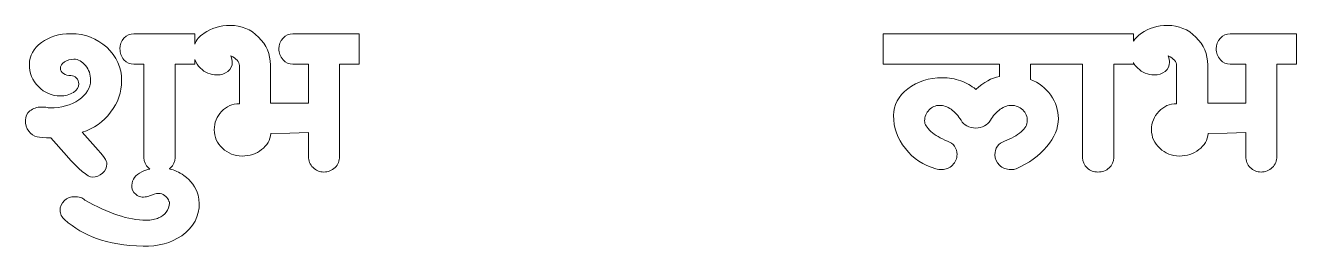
# Model space of a CAD drawing. Header units: millimetres. Extents: x -197 to 197, y -34 to 34.
import ezdxf

# ---------------------------------------------------------------- set-up
doc = ezdxf.new("R2010")
doc.units = ezdxf.units.MM
doc.header["$MEASUREMENT"] = 0
doc.layers.add('Layer 1', color=7, linetype='Continuous')

msp = doc.modelspace()

# ---------------------------------------------------------------- linework, layer by layer
at = {"layer": 'Layer 1', "color": 250, "lineweight": 20}
for points, knots in [([(-197.0037, 4.7995), (-197.0037, 5.9453), (-196.5373, 6.9131), (-195.6048, 7.7157), (-194.6123, 8.514), (-193.4455, 8.9165), (-192.1039, 8.9165), (-191.8142, 8.9165), (-191.3459, 8.8847), (-190.705, 8.8296), (-190.1213, 8.7152), (-189.6858, 8.6559), (-189.3921, 8.6559), (-185.8934, 8.6559), (-182.9186, 9.486), (-180.4696, 11.1401), (-178.0209, 12.8004), (-176.7984, 14.7993), (-176.7984, 17.1416), (-176.7984, 18.9691), (-177.3223, 20.511), (-178.3721, 21.7666), (-179.3625, 23.0818), (-180.5869, 23.7382), (-182.0455, 23.7382), (-183.1528, 23.7382), (-184.1163, 23.4522), (-184.932, 22.8805), (-185.7497, 22.3088), (-186.1564, 21.6247), (-186.1564, 20.8264), (-186.1564, 20.2547), (-185.8358, 19.7399), (-185.1948, 19.2805), (-184.5518, 18.8823), (-183.7938, 18.6813), (-182.9186, 18.6813), (-182.22, 18.6813), (-181.6366, 18.4228), (-181.1702, 17.9102), (-180.7039, 17.3979), (-180.4696, 16.7965), (-180.4696, 16.1102), (-180.4696, 15.0809), (-181.0245, 14.1979), (-182.1339, 13.4546), (-183.2986, 12.7114), (-184.669, 12.3407), (-186.2446, 12.3407), (-188.8682, 12.3407), (-191.1138, 13.3127), (-192.9791, 15.2568), (-194.8445, 17.1416), (-195.7793, 19.452), (-195.7793, 22.1966), (-195.7793, 24.8246), (-194.5262, 27.0525), (-192.0175, 28.8779), (-189.5091, 30.7055), (-186.4768, 31.6225), (-182.9186, 31.6225), (-178.5467, 31.6225), (-174.8427, 30.2204), (-171.8104, 27.4251), (-168.7204, 24.5683), (-167.1736, 21.1398), (-167.1736, 17.1416), (-167.1736, 13.5415), (-168.3116, 10.2547), (-170.586, 7.2857), (-172.8026, 4.3147), (-175.7465, 2.2605), (-179.4219, 1.1191), (-179.4219, 1.1191), (-175.3091, -3.5124), (-175.3091, -3.5124), (-172.9198, -6.0241), (-171.724, -7.7395), (-171.724, -8.65), (-171.7795, -9.7936), (-172.248, -10.7635), (-173.1211, -11.5661), (-173.9963, -12.3645), (-175.0482, -12.7646), (-176.2705, -12.7646), (-177.7291, -12.7646), (-180.4123, -10.5347), (-184.3196, -6.0792), (-184.3196, -6.0792), (-189.1291, -0.5963), (-189.1291, -0.5963), (-191.1138, -0.5963), (-192.5127, -0.5094), (-193.3283, -0.3402), (-194.3781, -0.1114), (-195.2533, 0.4859), (-195.9539, 1.4579), (-196.6545, 2.43), (-197.0037, 3.5437), (-197.0037, 4.7995)], [0, 0, 0, 0, 0.03030303, 0.03030303, 0.03030303, 0.06060606, 0.06060606, 0.06060606, 0.09090909, 0.09090909, 0.09090909, 0.12121212, 0.12121212, 0.12121212, 0.15151515, 0.15151515, 0.15151515, 0.18181818, 0.18181818, 0.18181818, 0.21212121, 0.21212121, 0.21212121, 0.24242424, 0.24242424, 0.24242424, 0.27272727, 0.27272727, 0.27272727, 0.3030303, 0.3030303, 0.3030303, 0.33333333, 0.33333333, 0.33333333, 0.36363636, 0.36363636, 0.36363636, 0.39393939, 0.39393939, 0.39393939, 0.42424242, 0.42424242, 0.42424242, 0.45454545, 0.45454545, 0.45454545, 0.48484848, 0.48484848, 0.48484848, 0.51515152, 0.51515152, 0.51515152, 0.54545455, 0.54545455, 0.54545455, 0.57575758, 0.57575758, 0.57575758, 0.60606061, 0.60606061, 0.60606061, 0.63636364, 0.63636364, 0.63636364, 0.66666667, 0.66666667, 0.66666667, 0.6969697, 0.6969697, 0.6969697, 0.72727273, 0.72727273, 0.72727273, 0.75757576, 0.75757576, 0.75757576, 0.78787879, 0.78787879, 0.78787879, 0.81818182, 0.81818182, 0.81818182, 0.84848485, 0.84848485, 0.84848485, 0.87878788, 0.87878788, 0.87878788, 0.90909091, 0.90909091, 0.90909091, 0.93939394, 0.93939394, 0.93939394, 0.96969697, 0.96969697, 0.96969697, 1, 1, 1, 1]), ([(-163.4118, 31.6225), (-163.4118, 31.6225), (-144.5172, 31.6225), (-144.5172, 31.6225), (-144.5172, 31.6225), (-144.5172, 28.4247), (-144.5172, 28.4247), (-144.0058, 29.6889), (-143.0423, 30.8094), (-141.6308, 31.7941), (-139.3567, 33.3929), (-136.6447, 34.1912), (-133.4953, 34.1912), (-130.0562, 34.1912), (-127.139, 32.9925), (-124.7476, 30.5911), (-122.2986, 28.1938), (-121.0722, 25.3095), (-121.0722, 21.936), (-121.0722, 21.936), (-121.0722, 10.113), (-121.0722, 10.113), (-121.0722, 10.113), (-109.2633, 10.113), (-109.2633, 10.113), (-109.2633, 10.113), (-109.2633, 22.1966), (-109.2633, 22.1966), (-109.2633, 22.1966), (-114.077, 22.1966), (-114.077, 22.1966), (-115.3013, 22.1966), (-116.3203, 22.6518), (-117.1379, 23.5666), (-118.0131, 24.5365), (-118.4486, 25.6801), (-118.4486, 26.9932), (-118.4486, 28.2491), (-118.0131, 29.3352), (-117.1379, 30.2479), (-116.3203, 31.165), (-115.3013, 31.6225), (-114.077, 31.6225), (-114.077, 31.6225), (-93.5183, 31.6225), (-93.5183, 31.6225), (-93.5183, 31.6225), (-93.5183, 22.1966), (-93.5183, 22.1966), (-93.5183, 22.1966), (-99.6404, 22.1966), (-99.6404, 22.1966), (-99.6404, 22.1966), (-99.6404, -6.4221), (-99.6404, -6.4221), (-99.6404, -7.7395), (-100.1068, -8.8807), (-101.0417, -9.8508), (-102.0339, -10.7635), (-103.1988, -11.223), (-104.5402, -11.223), (-105.8242, -11.223), (-106.9316, -10.7635), (-107.8644, -9.8508), (-108.7971, -8.8807), (-109.2633, -7.7395), (-109.2633, -6.4221), (-109.2633, -6.4221), (-109.2633, 1.0322), (-109.2633, 1.0322), (-109.2633, 1.0322), (-115.0383, 0.8606), (-115.0383, 0.8606), (-115.0383, 0.8606), (-120.8997, 0.6869), (-120.8997, 0.6869), (-121.1318, -1.312), (-122.0953, -2.9661), (-123.7839, -4.281), (-125.4768, -5.5941), (-127.4882, -6.2527), (-129.822, -6.2527), (-132.2113, -6.2527), (-134.2533, -5.4522), (-135.9443, -3.8513), (-137.6371, -2.2525), (-138.4815, -0.3402), (-138.4815, 1.8899), (-138.4815, 4.1178), (-137.7233, 6.0004), (-136.2071, 7.5419), (-134.6909, 9.141), (-132.8523, 9.9436), (-130.6972, 9.9436), (-130.6972, 9.9436), (-130.6972, 21.7666), (-130.6972, 21.7666), (-130.6972, 22.2813), (-130.9293, 22.8255), (-131.3957, 23.3931), (-131.8621, 23.9076), (-132.5052, 24.3652), (-133.3207, 24.7653), (-133.0289, 23.9076), (-132.8831, 23.2512), (-132.8831, 22.7937), (-132.8831, 21.7115), (-133.3495, 20.767), (-134.2842, 19.9687), (-135.2149, 19.2276), (-136.3243, 18.8547), (-137.6063, 18.8547), (-139.6462, 18.8547), (-141.3678, 19.5664), (-142.767, 20.9958), (-143.5744, 21.7836), (-144.1578, 22.6625), (-144.5172, 23.6238), (-144.5172, 23.6238), (-144.5172, 22.1966), (-144.5172, 22.1966), (-144.5172, 22.1966), (-150.6416, 22.1966), (-150.6416, 22.1966), (-150.6416, 22.1966), (-150.6416, -6.7674), (-150.6416, -6.7674), (-150.6416, -8.023), (-151.108, -9.0776), (-152.0405, -9.9355), (-152.1701, -10.0478), (-152.3015, -10.1535), (-152.4391, -10.2509), (-150.8306, -10.6111), (-149.3267, -11.2759), (-147.9296, -12.2501), (-145.6554, -13.8489), (-144.168, -15.8755), (-143.4674, -18.3322), (-143.4101, -18.5629), (-143.3504, -18.9611), (-143.2928, -19.5328), (-143.2352, -20.0475), (-143.1758, -20.4457), (-143.1182, -20.7314), (-143.0586, -24.9585), (-144.8666, -28.3595), (-148.542, -30.9303), (-151.866, -33.2154), (-155.8618, -34.2997), (-160.5255, -34.1853), (-166.1832, -34.0137), (-170.9948, -33.2154), (-174.9597, -31.7839), (-178.5755, -30.528), (-181.8709, -28.5882), (-184.8436, -25.958), (-185.2524, -25.617), (-185.6037, -25.1873), (-185.8934, -24.6725), (-186.1276, -24.1602), (-186.2446, -23.6454), (-186.2446, -23.1309), (-186.3022, -21.9873), (-185.8667, -20.9602), (-184.932, -20.0475), (-184.0568, -19.2449), (-183.0089, -18.8467), (-181.7824, -18.8467), (-181.1415, -18.8467), (-180.5293, -18.9336), (-179.9459, -19.103), (-179.4219, -19.2767), (-178.9822, -19.5328), (-178.6331, -19.8781), (-171.2843, -24.0458), (-164.9568, -26.1315), (-159.6502, -26.1315), (-158.0189, -26.1315), (-156.7061, -25.903), (-155.7139, -25.4433), (-154.7237, -24.9882), (-153.9368, -24.3887), (-153.3534, -23.6454), (-152.7103, -22.7899), (-152.392, -21.8772), (-152.392, -20.9052), (-152.392, -20.7908), (-152.392, -20.6742), (-152.392, -20.562), (-152.4494, -20.3904), (-152.5069, -20.2763), (-152.5645, -20.2169), (-152.6242, -19.7594), (-152.9445, -19.2767), (-153.5279, -18.7598), (-154.0519, -18.3047), (-154.6065, -17.989), (-155.1901, -17.8196), (-155.8885, -17.7603), (-156.7925, -17.934), (-157.9019, -18.3322), (-158.5429, -18.6179), (-159.0687, -18.7895), (-159.4757, -18.8467), (-160.7021, -19.1898), (-161.7807, -18.9611), (-162.7114, -18.1628), (-163.7036, -17.4214), (-164.1433, -16.4496), (-164.0261, -15.2466), (-163.9666, -13.5334), (-162.9166, -12.1632), (-160.8746, -11.1361), (-160.1145, -10.7614), (-159.305, -10.4776), (-158.4544, -10.2763), (-158.5942, -10.1727), (-158.7318, -10.0604), (-158.8632, -9.9355), (-159.796, -9.0776), (-160.2624, -8.023), (-160.2624, -6.7674), (-160.2624, -6.7674), (-160.2624, 22.1966), (-160.2624, 22.1966), (-160.2624, 22.1966), (-163.4118, 22.1966), (-163.4118, 22.1966), (-164.5767, 22.1966), (-165.5998, 22.6518), (-166.475, 23.5666), (-167.2906, 24.5365), (-167.6973, 25.6801), (-167.6973, 26.9932), (-167.6973, 28.2491), (-167.2906, 29.3352), (-166.475, 30.2479), (-165.5998, 31.165), (-164.5767, 31.6225), (-163.4118, 31.6225)], [0, 0, 0, 0, 0.0125, 0.0125, 0.0125, 0.025, 0.025, 0.025, 0.0375, 0.0375, 0.0375, 0.05, 0.05, 0.05, 0.0625, 0.0625, 0.0625, 0.075, 0.075, 0.075, 0.0875, 0.0875, 0.0875, 0.1, 0.1, 0.1, 0.1125, 0.1125, 0.1125, 0.125, 0.125, 0.125, 0.1375, 0.1375, 0.1375, 0.15, 0.15, 0.15, 0.1625, 0.1625, 0.1625, 0.175, 0.175, 0.175, 0.1875, 0.1875, 0.1875, 0.2, 0.2, 0.2, 0.2125, 0.2125, 0.2125, 0.225, 0.225, 0.225, 0.2375, 0.2375, 0.2375, 0.25, 0.25, 0.25, 0.2625, 0.2625, 0.2625, 0.275, 0.275, 0.275, 0.2875, 0.2875, 0.2875, 0.3, 0.3, 0.3, 0.3125, 0.3125, 0.3125, 0.325, 0.325, 0.325, 0.3375, 0.3375, 0.3375, 0.35, 0.35, 0.35, 0.3625, 0.3625, 0.3625, 0.375, 0.375, 0.375, 0.3875, 0.3875, 0.3875, 0.4, 0.4, 0.4, 0.4125, 0.4125, 0.4125, 0.425, 0.425, 0.425, 0.4375, 0.4375, 0.4375, 0.45, 0.45, 0.45, 0.4625, 0.4625, 0.4625, 0.475, 0.475, 0.475, 0.4875, 0.4875, 0.4875, 0.5, 0.5, 0.5, 0.5125, 0.5125, 0.5125, 0.525, 0.525, 0.525, 0.5375, 0.5375, 0.5375, 0.55, 0.55, 0.55, 0.5625, 0.5625, 0.5625, 0.575, 0.575, 0.575, 0.5875, 0.5875, 0.5875, 0.6, 0.6, 0.6, 0.6125, 0.6125, 0.6125, 0.625, 0.625, 0.625, 0.6375, 0.6375, 0.6375, 0.65, 0.65, 0.65, 0.6625, 0.6625, 0.6625, 0.675, 0.675, 0.675, 0.6875, 0.6875, 0.6875, 0.7, 0.7, 0.7, 0.7125, 0.7125, 0.7125, 0.725, 0.725, 0.725, 0.7375, 0.7375, 0.7375, 0.75, 0.75, 0.75, 0.7625, 0.7625, 0.7625, 0.775, 0.775, 0.775, 0.7875, 0.7875, 0.7875, 0.8, 0.8, 0.8, 0.8125, 0.8125, 0.8125, 0.825, 0.825, 0.825, 0.8375, 0.8375, 0.8375, 0.85, 0.85, 0.85, 0.8625, 0.8625, 0.8625, 0.875, 0.875, 0.875, 0.8875, 0.8875, 0.8875, 0.9, 0.9, 0.9, 0.9125, 0.9125, 0.9125, 0.925, 0.925, 0.925, 0.9375, 0.9375, 0.9375, 0.95, 0.95, 0.95, 0.9625, 0.9625, 0.9625, 0.975, 0.975, 0.975, 0.9875, 0.9875, 0.9875, 1, 1, 1, 1]), ([(68.8387, 22.1966), (68.8387, 22.1966), (68.8387, 31.6225), (68.8387, 31.6225), (68.8387, 31.6225), (124.5628, 31.6225), (124.5628, 31.6225), (124.5628, 31.6225), (126.3111, 31.6225), (126.3111, 31.6225), (126.3111, 31.6225), (146.4322, 31.6225), (146.4322, 31.6225), (146.4322, 31.6225), (146.4322, 29.2972), (146.4322, 29.2972), (146.9849, 30.2077), (147.8026, 31.04), (148.8812, 31.7941), (151.1574, 33.3929), (153.8673, 34.1912), (157.0167, 34.1912), (160.4579, 34.1912), (163.373, 32.9925), (165.7644, 30.5911), (168.2131, 28.1938), (169.4377, 25.3095), (169.4377, 21.936), (169.4377, 21.936), (169.4377, 10.113), (169.4377, 10.113), (169.4377, 10.113), (181.2485, 10.113), (181.2485, 10.113), (181.2485, 10.113), (181.2485, 22.1966), (181.2485, 22.1966), (181.2485, 22.1966), (176.4371, 22.1966), (176.4371, 22.1966), (175.2128, 22.1966), (174.1915, 22.6518), (173.376, 23.5666), (172.5008, 24.5365), (172.0631, 25.6801), (172.0631, 26.9932), (172.0631, 28.2491), (172.5008, 29.3352), (173.376, 30.2479), (174.1915, 31.165), (175.2128, 31.6225), (176.4371, 31.6225), (176.4371, 31.6225), (196.9937, 31.6225), (196.9937, 31.6225), (196.9937, 31.6225), (196.9937, 22.1966), (196.9937, 22.1966), (196.9937, 22.1966), (190.8695, 22.1966), (190.8695, 22.1966), (190.8695, 22.1966), (190.8695, -6.4221), (190.8695, -6.4221), (190.8695, -7.7395), (190.4031, -8.8807), (189.4704, -9.8508), (188.4802, -10.7635), (187.3111, -11.223), (185.9716, -11.223), (184.6876, -11.223), (183.5804, -10.7635), (182.6476, -9.8508), (181.7149, -8.8807), (181.2485, -7.7395), (181.2485, -6.4221), (181.2485, -6.4221), (181.2485, 1.0322), (181.2485, 1.0322), (181.2485, 1.0322), (175.4755, 0.8606), (175.4755, 0.8606), (175.4755, 0.8606), (169.6123, 0.6869), (169.6123, 0.6869), (169.3802, -1.312), (168.4186, -2.9661), (166.7257, -4.281), (165.035, -5.5941), (163.0239, -6.2527), (160.6921, -6.2527), (158.2986, -6.2527), (156.2585, -5.4522), (154.5677, -3.8513), (152.877, -2.2525), (152.0305, -0.3402), (152.0305, 1.8899), (152.0305, 4.1178), (152.7887, 6.0004), (154.3047, 7.5419), (155.8209, 9.141), (157.6577, 9.9436), (159.8169, 9.9436), (159.8169, 9.9436), (159.8169, 21.7666), (159.8169, 21.7666), (159.8169, 22.2813), (159.5827, 22.8255), (159.1163, 23.3931), (158.6499, 23.9076), (158.0089, 24.3652), (157.1913, 24.7653), (157.4831, 23.9076), (157.6289, 23.2512), (157.6289, 22.7937), (157.6289, 21.7115), (157.1625, 20.767), (156.2297, 19.9687), (155.2951, 19.2276), (154.1877, 18.8547), (152.9057, 18.8547), (150.8637, 18.8547), (149.1442, 19.5664), (147.7429, 20.9958), (147.2067, 21.5232), (146.7711, 22.0844), (146.4322, 22.6879), (146.4322, 22.6879), (146.4322, 22.1966), (146.4322, 22.1966), (146.4322, 22.1966), (140.308, 22.1966), (140.308, 22.1966), (140.308, 22.1966), (140.308, -6.7674), (140.308, -6.7674), (140.308, -8.023), (139.8416, -9.0776), (138.9088, -9.9355), (137.9187, -10.7932), (136.7517, -11.223), (135.4103, -11.223), (134.1263, -11.223), (133.0189, -10.7932), (132.0861, -9.9355), (131.1515, -9.0776), (130.6872, -8.023), (130.6872, -6.7674), (130.6872, -6.7674), (130.6872, 22.1966), (130.6872, 22.1966), (130.6872, 22.1966), (126.3111, 22.1966), (126.3111, 22.1966), (126.3111, 22.1966), (124.5628, 22.1966), (124.5628, 22.1966), (124.5628, 22.1966), (114.5025, 22.1966), (114.5025, 22.1966), (114.5025, 22.1966), (114.5025, 17.4804), (114.5025, 17.4804), (117.1258, 16.4533), (119.2256, 14.8268), (120.8012, 12.597), (122.375, 10.3712), (123.1638, 7.9445), (123.1638, 5.3162), (123.1638, 2.3472), (121.9662, -0.5412), (119.5769, -3.3387), (117.1855, -6.1933), (114.0073, -8.4806), (110.0401, -10.1959), (109.6333, -10.3653), (109.0787, -10.4522), (108.3802, -10.4522), (107.0386, -10.4522), (105.8718, -9.9946), (104.8796, -9.0776), (103.9468, -8.2243), (103.4804, -7.1654), (103.4804, -5.9097), (103.4804, -4.9377), (103.7434, -4.0525), (104.2672, -3.254), (104.8487, -2.5085), (105.58, -1.9665), (106.4552, -1.6234), (108.5527, -0.8822), (110.2743, 0.058), (111.6159, 1.2016), (112.8979, 2.3472), (113.5388, 3.4886), (113.5388, 4.6301), (113.5388, 5.9453), (113.0745, 7.0868), (112.1399, 8.0588), (111.1495, 8.9715), (109.9827, 9.431), (108.6411, 9.431), (107.4741, 9.431), (106.3094, 9.0306), (105.1424, 8.228), (103.918, 7.3704), (102.897, 6.231), (102.0814, 4.7995), (101.613, 4.0584), (101.0008, 3.4886), (100.2426, 3.0907), (99.427, 2.6331), (98.523, 2.4024), (97.5308, 2.4024), (96.5407, 2.4024), (95.6367, 2.6331), (94.819, 3.0907), (94.0608, 3.4886), (93.4486, 4.0584), (92.9823, 4.7995), (92.1667, 6.231), (91.1457, 7.3704), (89.9211, 8.228), (88.7543, 9.0306), (87.5606, 9.431), (86.3362, 9.431), (85.0522, 9.431), (83.9736, 8.9715), (83.0984, 8.0588), (82.1637, 7.0868), (81.6974, 5.9453), (81.6974, 4.6301), (81.6974, 3.603), (82.3404, 2.5166), (83.6244, 1.3754), (84.9043, 0.2339), (86.6259, -0.7657), (88.7831, -1.6234), (89.6583, -1.9665), (90.3875, -2.5085), (90.9711, -3.254), (91.4949, -3.9975), (91.76, -4.8233), (91.76, -5.736), (91.76, -7.0512), (91.2936, -8.1649), (90.3587, -9.0776), (89.4262, -9.9946), (88.3188, -10.4522), (87.0348, -10.4522), (86.3938, -10.4522), (85.7795, -10.3653), (85.1982, -10.1959), (81.2885, -9.1095), (78.1413, -7.0235), (75.7499, -3.9381), (73.3009, -0.9119), (72.0765, 2.5166), (72.0765, 6.3454), (72.0765, 9.5432), (73.5639, 12.2856), (76.5387, 14.5686), (79.452, 16.8556), (83.0102, 17.9971), (87.2093, 17.9971), (89.194, 17.9971), (91.0881, 17.6817), (92.8961, 17.0526), (94.6463, 16.4258), (96.1892, 15.5406), (97.5308, 14.3992), (100.0392, 16.6271), (102.4882, 17.9377), (104.8796, 18.3381), (104.8796, 18.3381), (104.8796, 22.1966), (104.8796, 22.1966), (104.8796, 22.1966), (68.8387, 22.1966), (68.8387, 22.1966)], [0, 0, 0, 0, 0.01075269, 0.01075269, 0.01075269, 0.02150538, 0.02150538, 0.02150538, 0.03225806, 0.03225806, 0.03225806, 0.04301075, 0.04301075, 0.04301075, 0.05376344, 0.05376344, 0.05376344, 0.06451613, 0.06451613, 0.06451613, 0.07526882, 0.07526882, 0.07526882, 0.08602151, 0.08602151, 0.08602151, 0.09677419, 0.09677419, 0.09677419, 0.10752688, 0.10752688, 0.10752688, 0.11827957, 0.11827957, 0.11827957, 0.12903226, 0.12903226, 0.12903226, 0.13978495, 0.13978495, 0.13978495, 0.15053763, 0.15053763, 0.15053763, 0.16129032, 0.16129032, 0.16129032, 0.17204301, 0.17204301, 0.17204301, 0.1827957, 0.1827957, 0.1827957, 0.19354839, 0.19354839, 0.19354839, 0.20430108, 0.20430108, 0.20430108, 0.21505376, 0.21505376, 0.21505376, 0.22580645, 0.22580645, 0.22580645, 0.23655914, 0.23655914, 0.23655914, 0.24731183, 0.24731183, 0.24731183, 0.25806452, 0.25806452, 0.25806452, 0.2688172, 0.2688172, 0.2688172, 0.27956989, 0.27956989, 0.27956989, 0.29032258, 0.29032258, 0.29032258, 0.30107527, 0.30107527, 0.30107527, 0.31182796, 0.31182796, 0.31182796, 0.32258065, 0.32258065, 0.32258065, 0.33333333, 0.33333333, 0.33333333, 0.34408602, 0.34408602, 0.34408602, 0.35483871, 0.35483871, 0.35483871, 0.3655914, 0.3655914, 0.3655914, 0.37634409, 0.37634409, 0.37634409, 0.38709677, 0.38709677, 0.38709677, 0.39784946, 0.39784946, 0.39784946, 0.40860215, 0.40860215, 0.40860215, 0.41935484, 0.41935484, 0.41935484, 0.43010753, 0.43010753, 0.43010753, 0.44086022, 0.44086022, 0.44086022, 0.4516129, 0.4516129, 0.4516129, 0.46236559, 0.46236559, 0.46236559, 0.47311828, 0.47311828, 0.47311828, 0.48387097, 0.48387097, 0.48387097, 0.49462366, 0.49462366, 0.49462366, 0.50537634, 0.50537634, 0.50537634, 0.51612903, 0.51612903, 0.51612903, 0.52688172, 0.52688172, 0.52688172, 0.53763441, 0.53763441, 0.53763441, 0.5483871, 0.5483871, 0.5483871, 0.55913978, 0.55913978, 0.55913978, 0.56989247, 0.56989247, 0.56989247, 0.58064516, 0.58064516, 0.58064516, 0.59139785, 0.59139785, 0.59139785, 0.60215054, 0.60215054, 0.60215054, 0.61290323, 0.61290323, 0.61290323, 0.62365591, 0.62365591, 0.62365591, 0.6344086, 0.6344086, 0.6344086, 0.64516129, 0.64516129, 0.64516129, 0.65591398, 0.65591398, 0.65591398, 0.66666667, 0.66666667, 0.66666667, 0.67741935, 0.67741935, 0.67741935, 0.68817204, 0.68817204, 0.68817204, 0.69892473, 0.69892473, 0.69892473, 0.70967742, 0.70967742, 0.70967742, 0.72043011, 0.72043011, 0.72043011, 0.7311828, 0.7311828, 0.7311828, 0.74193548, 0.74193548, 0.74193548, 0.75268817, 0.75268817, 0.75268817, 0.76344086, 0.76344086, 0.76344086, 0.77419355, 0.77419355, 0.77419355, 0.78494624, 0.78494624, 0.78494624, 0.79569892, 0.79569892, 0.79569892, 0.80645161, 0.80645161, 0.80645161, 0.8172043, 0.8172043, 0.8172043, 0.82795699, 0.82795699, 0.82795699, 0.83870968, 0.83870968, 0.83870968, 0.84946237, 0.84946237, 0.84946237, 0.86021505, 0.86021505, 0.86021505, 0.87096774, 0.87096774, 0.87096774, 0.88172043, 0.88172043, 0.88172043, 0.89247312, 0.89247312, 0.89247312, 0.90322581, 0.90322581, 0.90322581, 0.91397849, 0.91397849, 0.91397849, 0.92473118, 0.92473118, 0.92473118, 0.93548387, 0.93548387, 0.93548387, 0.94623656, 0.94623656, 0.94623656, 0.95698925, 0.95698925, 0.95698925, 0.96774194, 0.96774194, 0.96774194, 0.97849462, 0.97849462, 0.97849462, 0.98924731, 0.98924731, 0.98924731, 1, 1, 1, 1])]:
    msp.add_open_spline(points, degree=3, knots=knots, dxfattribs=at)

doc.saveas('drawing.dxf')
